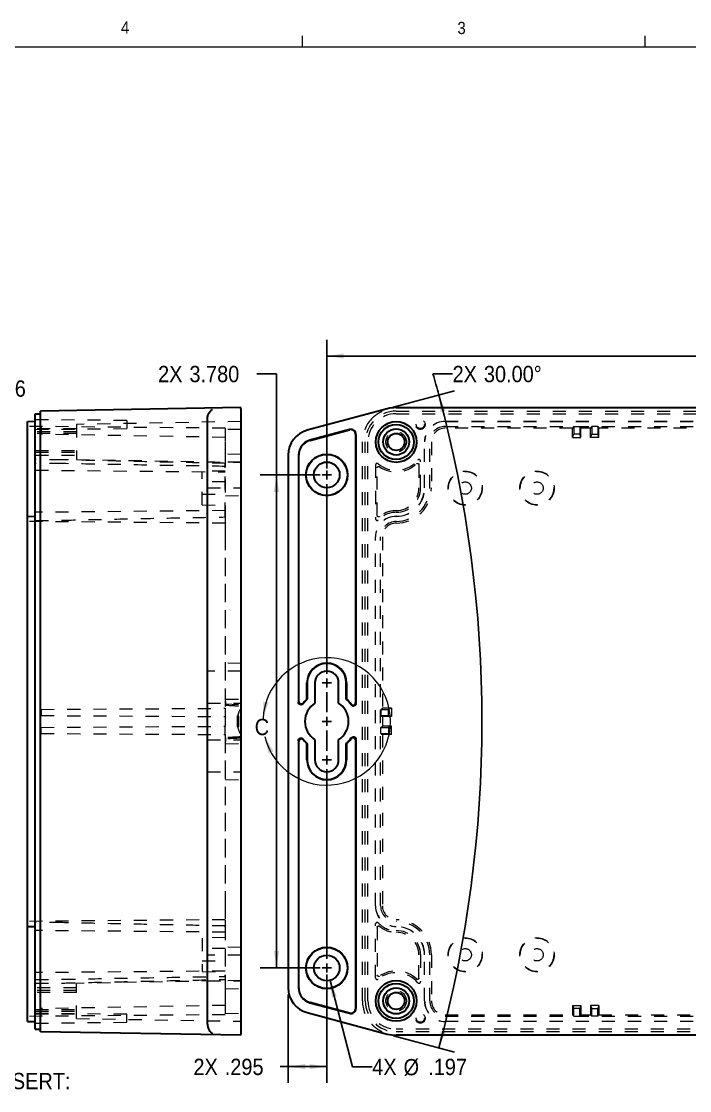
# Model space of a CAD drawing. Header units: inches. Extents: x 0.3 to 21.8, y 0.2 to 16.9.
# Drawn here: x 11.49 to 16.61, y 8.66 to 16.86 of the extents above; entities that cross this region are included whole.
import ezdxf

# ---------------------------------------------------------------- set-up
doc = ezdxf.new("R2010")
doc.units = ezdxf.units.IN
doc.header["$MEASUREMENT"] = 0
doc.linetypes.add('SLD-Dashed', pattern=[0.075, 0.05, -0.025])
doc.linetypes.add('SLD-Solid', pattern=[0])
doc.layers.add('SLD-0', color=7, linetype='SLD-Solid')
doc.styles.add('SLDTEXTSTYLE1', font='GOTHIC.TTF', dxfattribs={"width": 0.913})
doc.dimstyles.new('SLDDIMSTYLE0', dxfattribs={"dimtxt": 0.125, "dimasz": 0.13, "dimexe": 0, "dimexo": 0.0625, "dimgap": 0.03125, "dimtad": 0, "dimtih": 1, "dimtoh": 1, "dimdec": 3, "dimrnd": 1e-09, "dimzin": 12, "dimdsep": 46, "dimtxsty": 'SLDTEXTSTYLE1', "dimsah": 1, "dimcen": 0.09, "dimadec": 0, "dimazin": 3, "dimtfac": 1, "dimtdec": 3, "dimtofl": 0, "dimtmove": 0, "dimatfit": 3, "dimfxl": 0, "dimfrac": 2, "dimtolj": 1, "dimtzin": 12, "dimarcsym": 0})
doc.dimstyles.new('SLDDIMSTYLE1', dxfattribs={"dimtxt": 0.125, "dimasz": 0.13, "dimexe": 0, "dimexo": 0.0625, "dimgap": 0.03125, "dimtad": 0, "dimtih": 1, "dimtoh": 1, "dimdec": 3, "dimrnd": 1e-09, "dimzin": 12, "dimdsep": 46, "dimtxsty": 'SLDTEXTSTYLE1', "dimsah": 1, "dimcen": 0, "dimadec": 0, "dimazin": 3, "dimtfac": 1, "dimtdec": 3, "dimtofl": 0, "dimtmove": 0, "dimatfit": 3, "dimfxl": 0, "dimfrac": 2, "dimtolj": 1, "dimtzin": 12, "dimarcsym": 0})
doc.dimstyles.new('SLDDIMSTYLE10', dxfattribs={"dimtxt": 0.125, "dimasz": 0.13, "dimexe": 0, "dimexo": 0.0625, "dimgap": 0.03125, "dimtad": 0, "dimtih": 1, "dimtoh": 1, "dimdec": 4, "dimzin": 4, "dimdsep": 46, "dimtxsty": 'SLDTEXTSTYLE1', "dimsah": 1, "dimcen": 0.09, "dimazin": 1, "dimtfac": 1, "dimtofl": 0, "dimtmove": 0, "dimatfit": 3, "dimfxl": 0, "dimfrac": 2, "dimtolj": 1, "dimtzin": 12, "dimarcsym": 0})
doc.dimstyles.new('SLDDIMSTYLE11', dxfattribs={"dimtxt": 0.125, "dimasz": 0.13, "dimexe": 0, "dimexo": 0.0625, "dimgap": 0.03125, "dimtad": 0, "dimtih": 1, "dimtoh": 1, "dimdec": 3, "dimrnd": 1e-09, "dimzin": 12, "dimdsep": 46, "dimtxsty": 'SLDTEXTSTYLE1', "dimsah": 1, "dimcen": 0, "dimadec": 0, "dimazin": 3, "dimtfac": 1, "dimtdec": 3, "dimtofl": 0, "dimtmove": 0, "dimatfit": 3, "dimfxl": 0, "dimfrac": 2, "dimtolj": 1, "dimtzin": 12, "dimarcsym": 0})
doc.dimstyles.new('SLDDIMSTYLE3', dxfattribs={"dimtxt": 0.125, "dimasz": 0.13, "dimexe": 0, "dimexo": 0.0625, "dimgap": 0.03125, "dimtad": 0, "dimtih": 1, "dimtoh": 1, "dimdec": 3, "dimrnd": 1e-09, "dimzin": 4, "dimdsep": 46, "dimtxsty": 'SLDTEXTSTYLE1', "dimsah": 1, "dimcen": 0.09, "dimadec": 0, "dimazin": 1, "dimtfac": 1, "dimtdec": 3, "dimtofl": 0, "dimtmove": 0, "dimatfit": 3, "dimfxl": 0, "dimfrac": 2, "dimtolj": 1, "dimtzin": 12, "dimarcsym": 0})
doc.dimstyles.new('SLDDIMSTYLE6', dxfattribs={"dimtxt": 0.125, "dimasz": 0.13, "dimexe": 0, "dimexo": 0.0625, "dimgap": 0.03125, "dimtad": 0, "dimtih": 1, "dimtoh": 1, "dimdec": 0, "dimrnd": 1e-09, "dimzin": 12, "dimdsep": 46, "dimtxsty": 'SLDTEXTSTYLE1', "dimsah": 1, "dimcen": 0, "dimadec": 0, "dimazin": 3, "dimtfac": 1, "dimtdec": 3, "dimtofl": 0, "dimtmove": 0, "dimatfit": 3, "dimfxl": 0, "dimfrac": 2, "dimtolj": 1, "dimtzin": 12, "dimarcsym": 0})

# ---------------------------------------------------------------- blocks, each defined once
blk = doc.blocks.new('*D13')
at = {"layer": 'SLD-0'}
for p, q in [((9.9325, 13.7252), (10.6775, 14.0437)), ((10.6775, 14.0437), (10.8275, 14.0437)), ((9.7153, 13.6323), (9.9325, 13.7252))]:
    blk.add_line(p, q, dxfattribs=at)
blk.add_solid([(9.9325, 13.7252), (9.8051, 13.6925), (9.8208, 13.6557)], dxfattribs=at)
at = {"layer": 'SLD-0', "char_height": 0.125, "attachment_point": 1, "style": 'SLDTEXTSTYLE1'}
for s, insert in [('4X R', (10.89, 14.1042)), ('.236', (11.2311, 14.1042))]:
    blk.add_mtext(s, dxfattribs=dict(at, insert=insert))
blk = doc.blocks.new('*D20')
at = {"layer": 'SLD-0'}
for p, q in [((9.7491, 9.2923), (10.149, 8.6362)), ((10.149, 8.6362), (10.299, 8.6362))]:
    blk.add_line(p, q, dxfattribs=at)
blk.add_solid([(9.7491, 9.2923), (9.7997, 9.1709), (9.8339, 9.1917)], dxfattribs=at)
at = {"layer": 'SLD-0', "char_height": 0.125, "attachment_point": 1, "style": 'SLDTEXTSTYLE1'}
for s, insert in [('4X BRASS INSERT:', (10.4794, 8.7959)), ('M4X0.7', (10.424, 8.5976)), (' X ', (11.0479, 8.5976)), ('.315', (11.2417, 8.5976)), ('LG.', (11.5906, 8.5976))]:
    blk.add_mtext(s, dxfattribs=dict(at, insert=insert))
blk = doc.blocks.new('*D60')
at = {"layer": 'SLD-0'}
for p, q in [((14.6467, 14.1552), (14.7967, 14.1552)), ((14.345, 13.8993), (14.8126, 14.0246)), ((14.345, 9.0808), (14.8126, 8.9555))]:
    blk.add_line(p, q, dxfattribs=at)
for start, end in [(15, 16.00184), (345, 15)]:
    blk.add_arc((5.3534, 11.4901), 9.6679, start, end, dxfattribs=at)
for points in [[(14.6918, 13.9923), (14.7053, 13.8614), (14.744, 13.8715)], [(14.6918, 8.9878), (14.744, 9.1086), (14.7053, 9.1187)]]:
    blk.add_solid(points, dxfattribs=at)
at = {"layer": 'SLD-0', "char_height": 0.125, "attachment_point": 1, "style": 'SLDTEXTSTYLE1'}
for s, insert in [('2X ', (14.7967, 14.2156, 0.8209)), ('30.00°', (15.0368, 14.2156, 0.8209))]:
    blk.add_mtext(s, dxfattribs=dict(at, insert=insert))
blk = doc.blocks.new('*D61')
at = {"layer": 'SLD-0'}
for p, q in [((13.2984, 14.1552), (13.4484, 14.1552)), ((13.4484, 14.1552), (13.4484, 13.3798)), ((13.7832, 13.3798), (13.3234, 13.3798)), ((13.4484, 9.6003), (13.4484, 13.3798)), ((13.7832, 9.6003), (13.3234, 9.6003))]:
    blk.add_line(p, q, dxfattribs=at)
for points in [[(13.4484, 13.3798), (13.4284, 13.2498), (13.4684, 13.2498)], [(13.4484, 9.6003), (13.4684, 9.7303), (13.4284, 9.7303)]]:
    blk.add_solid(points, dxfattribs=at)
at = {"layer": 'SLD-0', "char_height": 0.125, "attachment_point": 1, "style": 'SLDTEXTSTYLE1'}
for s, insert in [('2X ', (12.5411, 14.2156, 0.8209)), ('3.780', (12.7812, 14.2156, 0.8209))]:
    blk.add_mtext(s, dxfattribs=dict(at, insert=insert))
blk = doc.blocks.new('*D62')
at = {"layer": 'SLD-0'}
for p, q in [((13.8332, 9.5503), (13.8332, 8.7193)), ((13.538, 9.3981), (13.538, 8.7193)), ((13.538, 8.8443), (13.4767, 8.8443)), ((13.8332, 8.8443), (13.538, 8.8443))]:
    blk.add_line(p, q, dxfattribs=at)
for points in [[(13.538, 8.8443), (13.668, 8.8243), (13.668, 8.8643)], [(13.8332, 8.8443), (13.7032, 8.8643), (13.7032, 8.8243)]]:
    blk.add_solid(points, dxfattribs=at)
at = {"layer": 'SLD-0', "char_height": 0.125, "attachment_point": 1, "style": 'SLDTEXTSTYLE1'}
for s, insert in [('2X ', (12.8118, 8.9047, 0.8209)), ('.295', (13.0519, 8.9047, 0.8209))]:
    blk.add_mtext(s, dxfattribs=dict(at, insert=insert))
blk = doc.blocks.new('*D63')
at = {"layer": 'SLD-0'}
for p, q in [((13.8582, 9.5051), (14.0314, 8.8434)), ((14.0314, 8.8434), (14.1814, 8.8434))]:
    blk.add_line(p, q, dxfattribs=at)
blk.add_solid([(13.8582, 9.5051), (13.8718, 9.3743), (13.9105, 9.3844)], dxfattribs=at)
at = {"layer": 'SLD-0', "char_height": 0.125, "attachment_point": 1, "style": 'SLDTEXTSTYLE1'}
for s, insert in [('4X ', (14.1814, 8.9045, 0.8209)), ('%%c', (14.4215, 8.9026, 0.8209)), ('.197', (14.6101, 8.9045, 0.8209))]:
    blk.add_mtext(s, dxfattribs=dict(at, insert=insert))
blk = doc.blocks.new('*D64')
at = {"layer": 'SLD-0'}
for p, q in [((13.8332, 13.4298), (13.8332, 14.4157)), ((21.1478, 13.4298), (21.1478, 14.4157)), ((13.8332, 14.2907), (17.2593, 14.2907)), ((21.1478, 14.2907), (17.7217, 14.2907))]:
    blk.add_line(p, q, dxfattribs=at)
for centre, start, end in [((17.4811, 14.278), 153.43495, 206.56505), ((17.4999, 14.278), 333.43495, 26.56505)]:
    blk.add_arc(centre, 0.2219, start, end, dxfattribs=at)
for points in [[(13.8332, 14.2907), (13.9632, 14.2707), (13.9632, 14.3107)], [(21.1478, 14.2907), (21.0178, 14.3107), (21.0178, 14.2707)]]:
    blk.add_solid(points, dxfattribs=at)
at = {"layer": 'SLD-0', "insert": (17.2827, 14.3384, -0.7146), "char_height": 0.125, "attachment_point": 1, "style": 'SLDTEXTSTYLE1'}
blk.add_mtext('7.315', dxfattribs=at)
blk = doc.blocks.new('SW_CENTERMARKSYMBOL_3')
at = {"layer": 'SLD-0', "color": 0}
for p, q in [((0, 3.7795), (-0.035, 3.7795)), ((0, 3.7795), (0, 3.8145)), ((0, 3.7795), (0, 3.7445)), ((0, 3.7795), (0.035, 3.7795)), ((0, 2.255), (0, 3.7095)), ((0, 2.185), (0, 2.22)), ((0, 2.185), (-0.035, 2.185)), ((0, 2.185), (0, 2.15)), ((0, 2.185), (0.035, 2.185)), ((0, 1.9598), (0, 2.115)), ((0, 1.8898), (-0.035, 1.8898)), ((0, 1.8898), (0, 1.9248)), ((0, 1.8898), (0, 1.8548)), ((0, 1.8898), (0.035, 1.8898)), ((0, 1.6645), (0, 1.8198)), ((0, 1.5945), (-0.035, 1.5945)), ((0, 1.5945), (0, 1.6295)), ((0, 1.5945), (0, 1.5595)), ((0, 1.5945), (0.035, 1.5945)), ((0, 0.07), (0, 1.5245)), ((0, 0), (-0.035, 0)), ((0, 0), (0, 0.035)), ((0, 0), (0, -0.035)), ((0, 0), (0.035, 0))]:
    blk.add_line(p, q, dxfattribs=at)

msp = doc.modelspace()

# ---------------------------------------------------------------- linework, layer by layer
at = {"color": 7, "linetype": 'SLD-Solid', "lineweight": 0}
for p, q in [((13.64788, 16.6606), (13.64788, 16.7454)), ((16.27288, 16.6606), (16.27288, 16.7454)), ((0.52288, 16.6606), (21.52288, 16.6606))]:
    msp.add_line(p, q, dxfattribs=at)
at = {"color": 7, "linetype": 'SLD-Solid', "lineweight": 30}
for p, q in [((13.17532, 13.89536), (11.63989, 13.86856)), ((11.63989, 13.63234), (11.63989, 13.86856)), ((13.17532, 13.8864), (13.17532, 13.89536)), ((13.17532, 13.8864), (13.17532, 13.7222)), ((14.29666, 13.8864), (13.68386, 13.7222)), ((14.36473, 13.89536), (20.61629, 13.89536)), ((11.54146, 13.79038), (11.60052, 13.7909)), ((11.54146, 13.63234), (11.54146, 13.79038)), ((11.60052, 13.63234), (11.60052, 13.84887)), ((11.60052, 13.84887), (11.63989, 13.84887)), ((12.91942, 13.68051), (12.91942, 13.8095)), ((13.17532, 13.7222), (13.17532, 13.53205)), ((14.00714, 13.7273), (13.70424, 13.64614)), ((13.70478, 13.64415), (14.00767, 13.72531)), ((14.05464, 13.68927), (14.05464, 11.63453)), ((14.0567, 11.62796), (14.0567, 13.68927)), ((11.54146, 13.27988), (11.54146, 13.63234)), ((11.60052, 9.34778), (11.60052, 13.63234)), ((11.63989, 9.34778), (11.63989, 13.63234)), ((12.91942, 13.53205), (12.91942, 13.68051)), ((12.91942, 9.44806), (12.91942, 13.53205)), ((13.17532, 13.53205), (13.17532, 9.44806)), ((13.53796, 13.53205), (13.53796, 9.44806)), ((13.6167, 13.53205), (13.6167, 11.63769)), ((13.61876, 11.64375), (13.61876, 13.53205)), ((11.54146, 13.06193), (11.54146, 13.27988)), ((11.54146, 13.06193), (11.60052, 13.06244)), ((11.54146, 12.90388), (11.54146, 13.06193)), ((11.54146, 10.07623), (11.54146, 12.90388)), ((13.68157, 11.66088), (13.68157, 11.78533)), ((13.68363, 11.78533), (13.68363, 11.65995)), ((13.74269, 11.78533), (13.74269, 11.63076)), ((13.92379, 11.63076), (13.92379, 11.78533)), ((13.98284, 11.65995), (13.98284, 11.78533)), ((13.9849, 11.78533), (13.9849, 11.66088)), ((13.68157, 11.66088), (13.68363, 11.65995)), ((13.9849, 11.66088), (13.98284, 11.65995)), ((13.6167, 11.34243), (13.6167, 9.44806)), ((13.61876, 9.44806), (13.61876, 11.33637)), ((13.68157, 11.31923), (13.68363, 11.32016)), ((13.68157, 11.19478), (13.68157, 11.31923)), ((13.68363, 11.32016), (13.68363, 11.19478)), ((13.74269, 11.34935), (13.74269, 11.19478)), ((13.92379, 11.19478), (13.92379, 11.34935)), ((13.98284, 11.19478), (13.98284, 11.32016)), ((13.9849, 11.31923), (13.98284, 11.32016)), ((13.9849, 11.31923), (13.9849, 11.19478)), ((14.05464, 11.34558), (14.05464, 9.29084)), ((14.0567, 9.29084), (14.0567, 11.35215)), ((11.54146, 9.91818), (11.54146, 10.07623)), ((11.54146, 9.91818), (11.60052, 9.91767)), ((11.54146, 9.70023), (11.54146, 9.91818)), ((11.54146, 9.34778), (11.54146, 9.70023)), ((12.91942, 9.2996), (12.91942, 9.44806)), ((13.17532, 9.44806), (13.17532, 9.25792)), ((11.54146, 9.18973), (11.54146, 9.34778)), ((11.60052, 9.13124), (11.60052, 9.34778)), ((11.63989, 9.11156), (11.63989, 9.34778)), ((12.91942, 9.17062), (12.91942, 9.2996)), ((13.70424, 9.33397), (14.00714, 9.25281)), ((14.00767, 9.2548), (13.70478, 9.33596)), ((11.54146, 9.18973), (11.60052, 9.18921)), ((13.17532, 9.25792), (13.17532, 9.09372)), ((13.68386, 9.25792), (14.29666, 9.09372)), ((11.60052, 9.13124), (11.63989, 9.13124)), ((13.17532, 9.08476), (11.63989, 9.11156)), ((13.17532, 9.08476), (13.17532, 9.09372)), ((20.61629, 9.08476), (14.36473, 9.08476))]:
    msp.add_line(p, q, dxfattribs=at)
at = {"color": 7, "linetype": 'SLD-Dashed', "lineweight": 0}
for p, q in [((14.36473, 13.86856), (20.61629, 13.86856)), ((12.30052, 13.79645), (11.60052, 13.80256)), ((13.17532, 13.78884), (11.91552, 13.76685)), ((12.30052, 13.79645), (12.30052, 13.73467)), ((14.36473, 13.84887), (20.61629, 13.84887)), ((14.74073, 13.7909), (20.24029, 13.7909)), ((14.74073, 13.79038), (20.24029, 13.79038)), ((13.05532, 13.7382), (11.54146, 13.75142)), ((11.60052, 13.72856), (12.30052, 13.73467)), ((11.91552, 13.73234), (11.60052, 13.73234)), ((11.91552, 13.73234), (11.60052, 13.73234)), ((11.91552, 13.71108), (11.60052, 13.71108)), ((11.91552, 13.6973), (11.60052, 13.6973)), ((11.6458, 13.7505), (11.6458, 13.69145)), ((13.05532, 13.66685), (11.6458, 13.69145)), ((11.91552, 13.76685), (11.91552, 13.49783)), ((13.05532, 13.7382), (13.05532, 13.63234)), ((13.17532, 13.72864), (13.05721, 13.72658)), ((13.05721, 13.72531), (13.05721, 13.72658)), ((13.05721, 13.64415), (13.05721, 13.72531)), ((14.74073, 13.75142), (20.24029, 13.75142)), ((15.71665, 13.7382), (14.74073, 13.7382)), ((15.72476, 13.7505), (15.71665, 13.7382)), ((15.71665, 13.66685), (15.71665, 13.7382)), ((15.71665, 13.66685), (15.72476, 13.69145)), ((15.72476, 13.7505), (15.72476, 13.69145)), ((15.72476, 13.7505), (15.77201, 13.7505)), ((15.77201, 13.69145), (15.72476, 13.69145)), ((15.77201, 13.7505), (15.78013, 13.7382)), ((15.77201, 13.7505), (15.77201, 13.69145)), ((15.78013, 13.66685), (15.77201, 13.69145)), ((15.85444, 13.7382), (15.78013, 13.7382)), ((15.78013, 13.66685), (15.78013, 13.7382)), ((15.86256, 13.7505), (15.85444, 13.7382)), ((15.85444, 13.66685), (15.85444, 13.7382)), ((15.85444, 13.66685), (15.86256, 13.69145)), ((15.86256, 13.7505), (15.86256, 13.69145)), ((15.9098, 13.7505), (15.86256, 13.7505)), ((15.86256, 13.69145), (15.9098, 13.69145)), ((15.9098, 13.7505), (15.91792, 13.7382)), ((15.9098, 13.7505), (15.9098, 13.69145)), ((15.91792, 13.66685), (15.9098, 13.69145)), ((17.38987, 13.7382), (15.91792, 13.7382)), ((15.91792, 13.66685), (15.91792, 13.7382)), ((13.05532, 13.63234), (13.05532, 13.46844)), ((13.05721, 13.53205), (13.05721, 13.64415)), ((14.10618, 9.34778), (14.10618, 13.63234)), ((14.12851, 9.34778), (14.12851, 13.63234)), ((14.1482, 9.34778), (14.1482, 13.63234)), ((14.58217, 13.27988), (14.58217, 13.63234)), ((14.58268, 13.27988), (14.58268, 13.63234)), ((14.62165, 13.27988), (14.62165, 13.63234)), ((14.63486, 13.63234), (14.63486, 13.27988)), ((15.71665, 13.66685), (15.78013, 13.66685)), ((15.91792, 13.66685), (15.85444, 13.66685)), ((11.60052, 13.56738), (11.91552, 13.56738)), ((11.60052, 13.5536), (11.91552, 13.5536)), ((11.60052, 13.53234), (11.91552, 13.53234)), ((11.60052, 13.53234), (11.91552, 13.53234)), ((13.17532, 13.5373), (13.05721, 13.53936)), ((13.05721, 11.64375), (13.05721, 13.53205)), ((11.80816, 13.49561), (11.60052, 13.49742)), ((11.80814, 13.46649), (11.60052, 13.4683)), ((11.91552, 13.49783), (13.17532, 13.47584)), ((13.17532, 13.47825), (12.91942, 13.47825)), ((13.05532, 13.44486), (13.05532, 13.46552)), ((14.20725, 13.45649), (14.20725, 13.04242)), ((14.53882, 13.45824), (14.53882, 13.27988)), ((14.55151, 13.27988), (14.55151, 13.48561)), ((11.60052, 13.4158), (13.05532, 13.4031)), ((13.05532, 13.4096), (12.87832, 13.40651)), ((12.87832, 13.1506), (12.87832, 13.40651)), ((13.05532, 13.06741), (13.05532, 13.43469)), ((14.21995, 13.06741), (14.21995, 13.43469)), ((13.05532, 13.32606), (12.87832, 13.32606)), ((12.91942, 13.2814), (13.17532, 13.2814)), ((12.87832, 13.23106), (13.05532, 13.23106)), ((13.05721, 13.22028), (13.17532, 13.22234)), ((12.87832, 13.1506), (13.05532, 13.14751)), ((13.05532, 13.1058), (11.60052, 13.0931)), ((11.60052, 13.03061), (11.80815, 13.03242)), ((13.05532, 13.05694), (13.05532, 13.00975)), ((13.05532, 13.00975), (11.54146, 13.02296)), ((13.05532, 13.00975), (13.05532, 12.90388)), ((13.05532, 12.90388), (13.05532, 11.59069)), ((14.20617, 10.07623), (14.20617, 12.90388)), ((14.20668, 10.07623), (14.20668, 12.90388)), ((14.24565, 10.07623), (14.24565, 12.90388)), ((14.25886, 12.90388), (14.25886, 11.59069)), ((13.17532, 11.93494), (13.05721, 11.937)), ((13.17532, 11.87588), (12.91942, 11.87588)), ((13.05721, 11.66088), (13.17532, 11.65995)), ((11.6458, 11.58258), (13.05532, 11.59069)), ((11.6458, 11.58258), (11.6458, 11.53533)), ((12.91942, 11.63076), (13.17532, 11.63076)), ((13.05532, 11.59069), (13.05532, 11.52721)), ((13.05721, 11.62412), (13.17532, 11.61805)), ((13.05721, 11.62364), (13.05721, 11.62307)), ((14.24656, 11.58258), (14.25886, 11.59069)), ((14.24656, 11.58258), (14.24656, 11.53533)), ((14.24656, 11.58258), (14.30562, 11.58258)), ((14.33022, 11.59069), (14.25886, 11.59069)), ((14.33022, 11.59069), (14.30562, 11.58258)), ((14.30562, 11.53533), (14.30562, 11.58258)), ((14.33022, 11.59069), (14.33022, 11.52721)), ((11.6458, 11.53533), (13.05532, 11.52721)), ((13.05532, 11.52721), (13.05532, 11.4529)), ((13.15048, 11.44829), (13.15048, 11.53182)), ((13.16048, 11.53006), (13.15048, 11.53182)), ((13.16048, 11.45006), (13.16048, 11.53006)), ((14.24656, 11.53533), (14.25886, 11.52721)), ((14.24656, 11.53533), (14.30562, 11.53533)), ((14.33022, 11.52721), (14.25886, 11.52721)), ((14.25886, 11.52721), (14.25886, 11.4529)), ((14.33022, 11.52721), (14.30562, 11.53533)), ((11.6458, 11.44478), (13.05532, 11.4529)), ((11.6458, 11.39754), (11.6458, 11.44478)), ((11.6458, 11.39754), (13.05532, 11.38942)), ((13.05532, 11.38942), (13.05532, 11.4529)), ((13.15048, 11.44829), (13.16048, 11.45006)), ((14.24656, 11.44478), (14.25886, 11.4529)), ((14.24656, 11.39754), (14.24656, 11.44478)), ((14.24656, 11.44478), (14.30562, 11.44478)), ((14.24656, 11.39754), (14.25886, 11.38942)), ((14.24656, 11.39754), (14.30562, 11.39754)), ((14.33022, 11.4529), (14.25886, 11.4529)), ((14.33022, 11.4529), (14.30562, 11.44478)), ((14.30562, 11.44478), (14.30562, 11.39754)), ((14.33022, 11.38942), (14.30562, 11.39754)), ((14.33022, 11.38942), (14.33022, 11.4529)), ((12.91942, 11.34935), (13.17532, 11.34935)), ((13.05532, 11.38942), (13.05532, 10.07623)), ((13.05721, 11.35704), (13.05721, 11.35642)), ((13.05721, 9.44806), (13.05721, 11.33637)), ((13.05721, 11.31923), (13.17532, 11.32016)), ((14.33022, 11.38942), (14.25886, 11.38942)), ((14.25886, 11.38942), (14.25886, 10.07623)), ((12.91942, 11.10423), (13.17532, 11.10423)), ((13.05721, 11.04311), (13.17532, 11.04517)), ((13.05532, 10.07623), (13.05532, 9.97037)), ((13.05532, 9.97037), (11.54146, 9.95715)), ((11.80815, 9.94769), (11.60052, 9.9495)), ((13.05532, 9.97037), (13.05532, 9.9232)), ((14.20725, 9.52363), (14.20725, 9.93769)), ((13.05532, 9.87432), (11.60052, 9.88701)), ((13.05532, 9.91271), (13.05532, 9.54542)), ((14.21995, 9.91271), (14.21995, 9.54542)), ((13.05532, 9.8326), (12.87832, 9.82951)), ((12.87832, 9.82951), (12.87832, 9.5736)), ((13.17532, 9.75777), (13.05721, 9.75983)), ((13.05532, 9.74906), (12.87832, 9.74906)), ((13.17532, 9.69872), (12.91942, 9.69872)), ((14.53882, 9.52187), (14.53882, 9.70023)), ((14.55151, 9.70023), (14.55151, 9.4945)), ((14.58217, 9.34778), (14.58217, 9.70023)), ((14.58268, 9.34778), (14.58268, 9.70023)), ((14.62165, 9.34778), (14.62165, 9.70023)), ((14.63486, 9.70023), (14.63486, 9.34778)), ((12.87832, 9.65406), (13.05532, 9.65406)), ((13.05532, 9.57701), (11.60052, 9.56431)), ((11.60052, 9.51181), (11.80814, 9.51363)), ((12.87832, 9.5736), (13.05532, 9.57051)), ((13.05532, 9.53515), (13.05532, 9.51459)), ((13.05532, 9.51171), (13.05532, 9.34778)), ((11.60052, 9.48269), (11.80816, 9.4845)), ((11.91552, 9.44778), (11.60052, 9.44778)), ((11.91552, 9.44778), (11.60052, 9.44778)), ((11.91552, 9.42652), (11.60052, 9.42652)), ((13.17532, 9.50428), (11.91552, 9.48229)), ((11.91552, 9.21327), (11.91552, 9.48229)), ((12.91942, 9.50187), (13.17532, 9.50187)), ((13.05721, 9.33596), (13.05721, 9.44806)), ((13.05721, 9.44075), (13.17532, 9.44281)), ((11.91552, 9.41274), (11.60052, 9.41274)), ((13.05532, 9.34778), (13.05532, 9.24191)), ((11.60052, 9.28282), (11.91552, 9.28282)), ((11.60052, 9.26904), (11.91552, 9.26904)), ((13.05532, 9.31327), (11.6458, 9.28866)), ((11.6458, 9.22961), (11.6458, 9.28866)), ((13.05721, 9.2548), (13.05721, 9.33596)), ((15.71665, 9.31327), (15.71665, 9.24191)), ((15.71665, 9.31327), (15.72476, 9.28866)), ((15.71665, 9.31327), (15.78013, 9.31327)), ((15.77201, 9.28866), (15.72476, 9.28866)), ((15.72476, 9.22961), (15.72476, 9.28866)), ((15.78013, 9.31327), (15.77201, 9.28866)), ((15.77201, 9.22961), (15.77201, 9.28866)), ((15.78013, 9.31327), (15.78013, 9.24191)), ((15.91792, 9.31327), (15.85444, 9.31327)), ((15.85444, 9.31327), (15.86256, 9.28866)), ((15.85444, 9.31327), (15.85444, 9.24191)), ((15.86256, 9.22961), (15.86256, 9.28866)), ((15.86256, 9.28866), (15.9098, 9.28866)), ((15.91792, 9.31327), (15.9098, 9.28866)), ((15.9098, 9.22961), (15.9098, 9.28866)), ((15.91792, 9.31327), (15.91792, 9.24191)), ((13.05532, 9.24191), (11.54146, 9.2287)), ((12.30052, 9.24545), (11.60052, 9.25156)), ((11.60052, 9.24778), (11.91552, 9.24778)), ((11.60052, 9.24778), (11.91552, 9.24778)), ((11.60052, 9.17756), (12.30052, 9.18367)), ((11.91552, 9.21327), (13.17532, 9.19128)), ((12.30052, 9.18367), (12.30052, 9.24545)), ((13.05721, 9.2548), (13.05721, 9.25353)), ((13.05721, 9.25353), (13.17532, 9.25147)), ((14.74073, 9.24191), (15.71665, 9.24191)), ((20.24029, 9.2287), (14.74073, 9.2287)), ((20.24029, 9.18973), (14.74073, 9.18973)), ((20.24029, 9.18921), (14.74073, 9.18921)), ((15.72476, 9.22961), (15.71665, 9.24191)), ((15.72476, 9.22961), (15.77201, 9.22961)), ((15.77201, 9.22961), (15.78013, 9.24191)), ((15.78013, 9.24191), (15.85444, 9.24191)), ((15.86256, 9.22961), (15.85444, 9.24191)), ((15.9098, 9.22961), (15.86256, 9.22961)), ((15.9098, 9.22961), (15.91792, 9.24191)), ((15.91792, 9.24191), (17.38987, 9.24191)), ((20.61629, 9.13124), (14.36473, 9.13124)), ((20.61629, 9.11156), (14.36473, 9.11156))]:
    msp.add_line(p, q, dxfattribs=at)
at = {"color": 7, "linetype": 'SLD-Solid', "lineweight": 30}
for centre, radius in [((14.36473, 13.63234), 0.1565), ((14.36473, 13.63234), 0.13451), ((14.36473, 13.63234), 0.1), ((14.36473, 13.63234), 0.06496), ((13.83324, 13.37982), 0.15954), ((13.83324, 13.37982), 0.15748), ((13.83324, 13.37982), 0.09843), ((13.83324, 9.60029), 0.15954), ((13.83324, 9.60029), 0.15748), ((13.83324, 9.60029), 0.09843), ((14.36473, 9.34778), 0.1565), ((14.36473, 9.34778), 0.13451), ((14.36473, 9.34778), 0.1), ((14.36473, 9.34778), 0.06496)]:
    msp.add_circle(centre, radius, dxfattribs=at)
at = {"color": 7, "linetype": 'SLD-Dashed', "lineweight": 0}
for centre, radius in [((14.54971, 13.76556), 0.037), ((14.54971, 13.76556), 0.03089), ((14.36473, 13.63234), 0.07874), ((14.89351, 13.27856), 0.13104), ((14.89351, 13.27856), 0.12795), ((15.44351, 13.27856), 0.13104), ((15.44351, 13.27856), 0.12795), ((14.89351, 13.27856), 0.0475), ((15.44351, 13.27856), 0.0475), ((14.89351, 9.70156), 0.13104), ((14.89351, 9.70156), 0.12795), ((15.44351, 9.70156), 0.13104), ((15.44351, 9.70156), 0.12795), ((14.89351, 9.70156), 0.0475), ((15.44351, 9.70156), 0.0475), ((14.36473, 9.34778), 0.07874), ((14.54971, 9.21456), 0.037), ((14.54971, 9.21456), 0.03089)]:
    msp.add_circle(centre, radius, dxfattribs=at)
for centre, radius, start, end in [((14.36473, 13.63234), 0.23622, 90, 180), ((14.36473, 13.63234), 0.25855, 136.748624, 180), ((14.36473, 13.63234), 0.21654, 90, 180), ((14.74073, 13.63234), 0.15856, 90, 180), ((14.74073, 13.63234), 0.15805, 90, 180), ((14.74073, 13.63234), 0.11908, 90, 180), ((14.74073, 13.63234), 0.10587, 90, 180), ((14.21906, 13.45649), 0.01181, 50.362286, 180), ((14.36473, 13.63234), 0.21654, 230.362286, 320.017557), ((14.36473, 13.63234), 0.22923, 235.708128, 313.304961), ((14.5397, 13.48561), 0.01181, 0, 140.017557), ((14.36473, 13.27988), 0.27013, 270, 0), ((14.36473, 13.27988), 0.17408, 270, 0), ((14.36473, 13.27988), 0.18678, 270, 0), ((14.36473, 13.27988), 0.21744, 270, 0), ((14.36473, 13.27988), 0.21795, 270, 0), ((14.36473, 13.27988), 0.25692, 270, 0), ((14.36473, 12.90388), 0.15856, 90, 180), ((14.36473, 12.90388), 0.15805, 90, 180), ((14.21906, 13.04242), 0.01181, 180, 316.436356), ((14.36473, 12.90388), 0.18922, 90, 136.436356), ((14.36473, 12.90388), 0.20192, 90, 129.496388), ((14.36473, 12.90388), 0.11908, 90, 180), ((14.36473, 12.90388), 0.10587, 90, 180), ((13.33925, 11.49006), 0.19333, 147.982857, 167.524792), ((13.33925, 11.49006), 0.19333, 192.475208, 212.017143), ((14.36473, 10.07623), 0.15856, 180, 270), ((14.36473, 10.07623), 0.15805, 180, 270), ((14.36473, 10.07623), 0.11908, 180, 270), ((14.36473, 10.07623), 0.10587, 180, 270), ((14.21906, 9.93769), 0.01181, 43.563644, 180), ((14.36473, 10.07623), 0.18922, 223.563644, 270), ((14.36473, 10.07623), 0.20192, 230.503612, 270), ((14.36473, 9.70023), 0.27013, 0, 90), ((14.36473, 9.70023), 0.25692, 0, 90), ((14.36473, 9.70023), 0.21795, 0, 90), ((14.36473, 9.70023), 0.21744, 0, 90), ((14.36473, 9.70023), 0.18678, 0, 90), ((14.36473, 9.70023), 0.17408, 0, 90), ((14.21906, 9.52363), 0.01181, 180, 309.637714), ((14.36473, 9.34778), 0.21654, 39.982443, 129.637714), ((14.36473, 9.34778), 0.22923, 46.695039, 124.291872), ((14.5397, 9.4945), 0.01181, 219.982443, 0), ((14.36473, 9.34778), 0.25855, 180, 223.251376), ((14.36473, 9.34778), 0.23622, 180, 270), ((14.36473, 9.34778), 0.21654, 180, 270), ((14.74073, 9.34778), 0.15856, 180, 270), ((14.74073, 9.34778), 0.15805, 180, 270), ((14.74073, 9.34778), 0.11908, 180, 270), ((14.74073, 9.34778), 0.10587, 180, 270)]:
    msp.add_arc(centre, radius, start, end, dxfattribs=at)
at = {"color": 7, "linetype": 'SLD-Solid', "lineweight": 30}
for centre, radius, start, end in [((14.36473, 13.63234), 0.26302, 90, 105), ((13.73481, 13.53205), 0.19685, 105, 180), ((14.01733, 13.68927), 0.03937, 0, 105), ((14.01733, 13.68927), 0.03731, 0, 105), ((13.73481, 13.53205), 0.11811, 105, 180), ((13.73481, 13.53205), 0.11605, 105, 180), ((13.83324, 11.78533), 0.15167, 0, 180), ((13.83324, 11.78533), 0.14961, 0, 180), ((13.83324, 11.78533), 0.09055, 0, 180), ((13.83324, 11.49006), 0.22638, 131.366225, 143.132197), ((13.83324, 11.49006), 0.22844, 131.600302, 141.726755), ((13.83324, 11.49006), 0.22638, 34.087536, 48.633775), ((13.83324, 11.49006), 0.22844, 35.610697, 48.399698), ((13.83324, 11.49006), 0.16732, 122.763762, 237.236238), ((13.83324, 11.49006), 0.16732, 302.763762, 57.236238), ((13.83324, 11.49006), 0.22638, 216.867803, 228.633775), ((13.83324, 11.49006), 0.22844, 218.273245, 228.399698), ((13.83324, 11.49006), 0.22638, 311.366225, 325.912464), ((13.83324, 11.49006), 0.22844, 311.600302, 324.389303), ((13.83324, 11.19478), 0.15167, 180, 0), ((13.83324, 11.19478), 0.14961, 180, 0), ((13.83324, 11.19478), 0.09055, 180, 0), ((13.73481, 9.44806), 0.19685, 180, 255), ((13.73481, 9.44806), 0.11811, 180, 255), ((13.73481, 9.44806), 0.11605, 180, 255), ((14.01733, 9.29084), 0.03937, 255, 0), ((14.01733, 9.29084), 0.03731, 255, 360), ((14.36473, 9.34778), 0.26302, 255, 270)]:
    msp.add_arc(centre, radius, start, end, dxfattribs=at)
at = {"color": 7, "linetype": 'SLD-Solid', "lineweight": 0}
msp.add_arc((13.83324, 11.49006), 0.48824, 193.620986, 177.643257, dxfattribs=at)
at = {"color": 7, "linetype": 'SLD-Solid', "lineweight": 30}
for points, knots in [([(12.91942, 13.8095), (12.91942, 13.81868), (12.92101, 13.82703), (12.9258, 13.84231), (12.92907, 13.84924), (12.93638, 13.86139), (12.94046, 13.86667), (12.94689, 13.87351), (12.94909, 13.87561), (12.95356, 13.87945), (12.95585, 13.8812), (12.9581, 13.88273)], [0, 0, 0, 0, 0.25, 0.25, 0.5, 0.5, 0.75, 0.75, 0.875, 0.875, 1, 1, 1, 1]), ([(13.61876, 11.64375), (13.61876, 11.63965), (13.62005, 11.63565), (13.62475, 11.62903), (13.62816, 11.62647), (13.63579, 11.62382), (13.64008, 11.62371), (13.64783, 11.62598), (13.65136, 11.62834), (13.6539, 11.63155)], [0, 0, 0, 0, 0.25, 0.25, 0.5, 0.5, 0.75, 0.75, 1, 1, 1, 1]), ([(13.65213, 11.62588), (13.64965, 11.62257), (13.64618, 11.62012), (13.63835, 11.61766), (13.63405, 11.61771), (13.62629, 11.62028), (13.62281, 11.62285), (13.61804, 11.62946), (13.6167, 11.63355), (13.6167, 11.63769)], [0, 0, 0, 0, 0.25, 0.25, 0.5, 0.5, 0.75, 0.75, 1, 1, 1, 1]), ([(14.01896, 11.62307), (14.02139, 11.61968), (14.02484, 11.61715), (14.0327, 11.61453), (14.03703, 11.61451), (14.04489, 11.61703), (14.04843, 11.61959), (14.05328, 11.62624), (14.05464, 11.63036), (14.05464, 11.63453)], [0, 0, 0, 0, 0.25, 0.25, 0.5, 0.5, 0.75, 0.75, 1, 1, 1, 1]), ([(14.0567, 11.62796), (14.0567, 11.62375), (14.05534, 11.61964), (14.05037, 11.61289), (14.0468, 11.61036), (14.03882, 11.60791), (14.03442, 11.608), (14.02657, 11.61077), (14.02308, 11.61344), (14.02072, 11.61693)], [0, 0, 0, 0, 0.25, 0.25, 0.5, 0.5, 0.75, 0.75, 1, 1, 1, 1]), ([(13.6167, 11.34243), (13.6167, 11.34656), (13.61801, 11.3506), (13.6228, 11.35727), (13.62626, 11.35981), (13.63402, 11.3624), (13.63834, 11.36244), (13.64613, 11.36001), (13.64965, 11.35755), (13.65213, 11.35424)], [0, 0, 0, 0, 0.25, 0.25, 0.5, 0.5, 0.75, 0.75, 1, 1, 1, 1]), ([(13.6539, 11.34856), (13.65136, 11.35177), (13.64788, 11.35412), (13.64008, 11.35641), (13.63582, 11.3563), (13.62818, 11.35365), (13.62475, 11.35108), (13.62007, 11.3445), (13.61876, 11.34046), (13.61876, 11.33637)], [0, 0, 0, 0, 0.25, 0.25, 0.5, 0.5, 0.75, 0.75, 1, 1, 1, 1]), ([(14.05464, 11.34558), (14.05464, 11.34975), (14.05331, 11.35382), (14.04844, 11.36053), (14.04492, 11.36306), (14.03707, 11.3656), (14.03271, 11.36557), (14.02489, 11.36299), (14.02139, 11.36043), (14.01896, 11.35704)], [0, 0, 0, 0, 0.25, 0.25, 0.5, 0.5, 0.75, 0.75, 1, 1, 1, 1]), ([(14.02072, 11.36318), (14.02308, 11.36667), (14.02651, 11.36932), (14.03441, 11.37212), (14.03878, 11.37221), (14.04677, 11.36977), (14.05036, 11.36722), (14.05531, 11.36053), (14.0567, 11.35637), (14.0567, 11.35215)], [0, 0, 0, 0, 0.25, 0.25, 0.5, 0.5, 0.75, 0.75, 1, 1, 1, 1]), ([(12.91942, 9.17062), (12.91942, 9.16143), (12.92101, 9.15309), (12.9258, 9.13781), (12.92907, 9.13087), (12.93638, 9.11872), (12.94046, 9.11344), (12.94689, 9.1066), (12.94909, 9.1045), (12.95356, 9.10067), (12.95585, 9.09892), (12.9581, 9.09738)], [0, 0, 0, 0, 0.25, 0.25, 0.5, 0.5, 0.75, 0.75, 0.875, 0.875, 1, 1, 1, 1])]:
    msp.add_open_spline(points, degree=3, knots=knots, dxfattribs=at)
at = {"color": 7, "linetype": 'SLD-Dashed', "lineweight": 0}
for points, knots in [([(14.17641, 13.8095), (14.18505, 13.81868), (14.19412, 13.82703), (14.21318, 13.84231), (14.22321, 13.84924), (14.24357, 13.86139), (14.25399, 13.86667), (14.27004, 13.87351), (14.27546, 13.87561), (14.28645, 13.87945), (14.29206, 13.8812), (14.29764, 13.88273)], [0, 0, 0, 0, 0.25, 0.25, 0.5, 0.5, 0.75, 0.75, 0.875, 0.875, 1, 1, 1, 1]), ([(13.05533, 13.44471), (12.92713, 13.44683), (12.64718, 13.45146), (12.23145, 13.4587), (11.94392, 13.46398), (11.80814, 13.46647)], [0, 0, 0, 0, 0.3083506, 0.6733795, 1, 1, 1, 1]), ([(13.05533, 13.46825), (12.97918, 13.46978), (12.78758, 13.47362), (12.48908, 13.47994), (12.16641, 13.4871), (11.94229, 13.49224), (11.82507, 13.49512), (11.80816, 13.49553)], [0, 0, 0, 0, 0.1831444, 0.4608867, 0.7180094, 0.9593304, 1, 1, 1, 1]), ([(13.05532, 13.46552), (13.05532, 13.46619), (13.05532, 13.46754), (13.05532, 13.46833), (13.05532, 13.46817), (13.05532, 13.46814)], [0, 0, 0, 0, 0.446623, 0.8932492, 1, 1, 1, 1]), ([(13.05532, 13.43469), (13.05532, 13.43581), (13.05532, 13.43806), (13.05532, 13.44106), (13.05532, 13.4433), (13.05532, 13.44457), (13.05532, 13.44456), (13.05532, 13.44456)], [0, 0, 0, 0, 0.21476358, 0.42952825, 0.64426633, 0.85897713, 1, 1, 1, 1]), ([(14.21995, 13.43469), (14.21995, 13.43834), (14.22208, 13.44184), (14.22847, 13.44522), (14.23257, 13.44501), (14.23558, 13.44295)], [0, 0, 0, 0, 0.5, 0.5, 1, 1, 1, 1]), ([(14.52196, 13.46552), (14.52338, 13.46686), (14.52517, 13.46776), (14.52898, 13.46843), (14.53101, 13.46819), (14.53455, 13.46666), (14.5361, 13.46536), (14.53824, 13.46212), (14.53882, 13.4602), (14.53882, 13.45824)], [0, 0, 0, 0, 0.25, 0.25, 0.5, 0.5, 0.75, 0.75, 1, 1, 1, 1]), ([(11.80815, 13.03247), (11.89849, 13.03444), (12.10095, 13.03884), (12.42305, 13.04538), (12.74843, 13.05174), (12.9617, 13.05567), (13.05532, 13.0574)], [0, 0, 0, 0, 0.2173205, 0.4870188, 0.7747906, 1, 1, 1, 1]), ([(13.05532, 13.05743), (13.05532, 13.05752), (13.05532, 13.05771), (13.05532, 13.05937), (13.05532, 13.06187), (13.05532, 13.06471), (13.05532, 13.06662), (13.05532, 13.06741)], [0, 0, 0, 0, 0.2055917, 0.4202257, 0.6348487, 0.8494896, 1, 1, 1, 1]), ([(14.23631, 13.05969), (14.23484, 13.05848), (14.23305, 13.05772), (14.22933, 13.05725), (14.22738, 13.05756), (14.22399, 13.05916), (14.22252, 13.06044), (14.22049, 13.06365), (14.21995, 13.06551), (14.21995, 13.06741)], [0, 0, 0, 0, 0.25, 0.25, 0.5, 0.5, 0.75, 0.75, 1, 1, 1, 1]), ([(13.05721, 11.64375), (13.05721, 11.64264), (13.05721, 11.64042), (13.05721, 11.63719), (13.05721, 11.63415), (13.05721, 11.63137), (13.05721, 11.62896), (13.05721, 11.62696), (13.05721, 11.62543), (13.05721, 11.62446), (13.05721, 11.62403), (13.05721, 11.6241), (13.05721, 11.62411)], [0, 0, 0, 0, 0.1075543, 0.215108, 0.3226676, 0.4302265, 0.53768, 0.645133, 0.7524503, 0.8597675, 0.9670169, 1, 1, 1, 1]), ([(13.05721, 11.62307), (13.05721, 11.6222), (13.05721, 11.62046), (13.05721, 11.61834), (13.05721, 11.61665), (13.05721, 11.61549), (13.05721, 11.61489), (13.05721, 11.6149), (13.05721, 11.6149)], [0, 0, 0, 0, 0.1778882, 0.3557754, 0.5336736, 0.7115704, 0.8892692, 1, 1, 1, 1]), ([(13.05721, 11.61493), (13.0876, 11.6133), (13.12697, 11.61119), (13.16633, 11.6089), (13.17533, 11.60838)], [0, 0, 0, 0, 0.771607, 1, 1, 1, 1]), ([(13.17533, 11.37175), (13.15745, 11.37072), (13.11809, 11.36844), (13.07871, 11.36634), (13.05721, 11.36519)], [0, 0, 0, 0, 0.4540658, 1, 1, 1, 1]), ([(13.05721, 11.36522), (13.05721, 11.36521), (13.05721, 11.36521), (13.05721, 11.36455), (13.05721, 11.36337), (13.05721, 11.36165), (13.05721, 11.35955), (13.05721, 11.35786), (13.05721, 11.35704)], [0, 0, 0, 0, 0.1229182, 0.3002537, 0.4775905, 0.655135, 0.8326807, 1, 1, 1, 1]), ([(13.17532, 11.36205), (13.17386, 11.36197), (13.13449, 11.35985), (13.09512, 11.3579), (13.05721, 11.35601)], [0, 0, 0, 0, 0.0372833, 1, 1, 1, 1]), ([(13.05721, 11.35599), (13.05721, 11.356), (13.05721, 11.356), (13.05721, 11.35537), (13.05721, 11.35421), (13.05721, 11.35252), (13.05721, 11.35038), (13.05721, 11.34783), (13.05721, 11.34497), (13.05721, 11.34185), (13.05721, 11.33895), (13.05721, 11.3371), (13.05721, 11.33637)], [0, 0, 0, 0, 0.0699205, 0.1772395, 0.2845585, 0.3918095, 0.499061, 0.6063419, 0.7136236, 0.821019, 0.9284152, 1, 1, 1, 1]), ([(13.05533, 9.92272), (12.95378, 9.92459), (12.73161, 9.92869), (12.39753, 9.93524), (12.08335, 9.94165), (11.8898, 9.94587), (11.80815, 9.94765)], [0, 0, 0, 0, 0.2442504, 0.534396, 0.8036021, 1, 1, 1, 1]), ([(13.05532, 9.91271), (13.05532, 9.91383), (13.05532, 9.91608), (13.05532, 9.91908), (13.05532, 9.92132), (13.05532, 9.92259), (13.05532, 9.92258), (13.05532, 9.92258)], [0, 0, 0, 0, 0.21478133, 0.42956397, 0.64431457, 0.85902993, 1, 1, 1, 1]), ([(14.21995, 9.91271), (14.21995, 9.91461), (14.2205, 9.91647), (14.2225, 9.91964), (14.22398, 9.92095), (14.22737, 9.92255), (14.2293, 9.92286), (14.23306, 9.9224), (14.23484, 9.92163), (14.23631, 9.92042)], [0, 0, 0, 0, 0.25, 0.25, 0.5, 0.5, 0.75, 0.75, 1, 1, 1, 1]), ([(11.80814, 9.51361), (11.85445, 9.51448), (12.04689, 9.51811), (12.39415, 9.52424), (12.76357, 9.53063), (12.98686, 9.53427), (13.05532, 9.53539)], [0, 0, 0, 0, 0.1113973, 0.4629128, 0.8353159, 1, 1, 1, 1]), ([(11.80816, 9.48456), (11.85783, 9.48577), (12.00999, 9.48946), (12.27081, 9.49538), (12.59851, 9.50251), (12.86207, 9.50803), (13.01697, 9.51111), (13.05533, 9.51187)], [0, 0, 0, 0, 0.1194695, 0.3660334, 0.6274148, 0.9077299, 1, 1, 1, 1]), ([(13.05532, 9.53552), (13.05532, 9.53549), (13.05532, 9.53533), (13.05532, 9.53615), (13.05532, 9.53796), (13.05532, 9.5407), (13.05532, 9.54334), (13.05532, 9.54494), (13.05532, 9.54542)], [0, 0, 0, 0, 0.0481652, 0.2629546, 0.4777167, 0.6924728, 0.9072469, 1, 1, 1, 1]), ([(13.05532, 9.512), (13.05532, 9.51196), (13.05532, 9.51183), (13.05532, 9.51268), (13.05532, 9.51398), (13.05532, 9.51459)], [0, 0, 0, 0, 0.1533272, 0.5995386, 1, 1, 1, 1]), ([(14.23558, 9.53716), (14.23257, 9.53511), (14.22847, 9.53489), (14.22208, 9.53827), (14.21995, 9.54178), (14.21995, 9.54542)], [0, 0, 0, 0, 0.5, 0.5, 1, 1, 1, 1]), ([(14.53882, 9.52187), (14.53882, 9.51991), (14.53824, 9.51799), (14.53611, 9.51476), (14.53455, 9.51345), (14.53101, 9.51192), (14.529, 9.51168), (14.52517, 9.51236), (14.52338, 9.51325), (14.52196, 9.51459)], [0, 0, 0, 0, 0.25, 0.25, 0.5, 0.5, 0.75, 0.75, 1, 1, 1, 1]), ([(14.17641, 9.17062), (14.18505, 9.16143), (14.19412, 9.15309), (14.21318, 9.13781), (14.22321, 9.13087), (14.24357, 9.11872), (14.25399, 9.11344), (14.27004, 9.1066), (14.27546, 9.1045), (14.28645, 9.10067), (14.29206, 9.09892), (14.29764, 9.09738)], [0, 0, 0, 0, 0.25, 0.25, 0.5, 0.5, 0.75, 0.75, 0.875, 0.875, 1, 1, 1, 1])]:
    msp.add_open_spline(points, degree=3, knots=knots, dxfattribs=at)
at = {"color": 7, "linetype": 'SLD-Solid', "lineweight": 0}
for points in [[(13.34541, 11.51013), (13.38755, 11.63473), (13.34815, 11.64163)], [(13.35873, 11.37508), (13.38711, 11.24665), (13.4244, 11.26111)]]:
    msp.add_solid(points, dxfattribs=at)

# ---------------------------------------------------------------- block references
at = {"layer": 'SLD-0'}
msp.add_blockref('SW_CENTERMARKSYMBOL_3', (13.83324, 9.60029), dxfattribs=at)

# ---------------------------------------------------------------- texts
at = {"color": 7, "linetype": 'Continuous', "lineweight": 0, "char_height": 0.09375, "attachment_point": 1, "style": 'SLDTEXTSTYLE1'}
for s, insert in [('4', (12.25716, 16.8561)), ('3', (14.83413, 16.85254))]:
    msp.add_mtext(s, dxfattribs=dict(at, insert=insert))
at = {"color": 7, "linetype": 'SLD-Solid', "lineweight": 0, "insert": (13.28121, 11.51013), "char_height": 0.125, "attachment_point": 1, "style": 'SLDTEXTSTYLE1'}
msp.add_mtext('C', dxfattribs=at)

# ---------------------------------------------------------------- dimensions: what is measured, and where the dimension line sits
at = {"layer": 'SLD-0'}
for base, p1, p2, text, picture, middle in [((21.14779, 14.29069), (13.83324, 13.37982), (21.14779, 13.37982), '(<>)', '*D64', (17.49051, 14.29069)), ((13.83324, 8.84427), (13.53796, 9.44806), (13.83324, 9.60029), '2X <>', '*D62', (13.14426, 8.84427))]:
    dim = msp.add_linear_dim(base=base, p1=p1, p2=p2, text=text, dimstyle='SLDDIMSTYLE0', dxfattribs=at)
    dim.commit()
    dim.dimension.update_dxf_attribs({"geometry": picture, "text_midpoint": middle, "dimtype": 160})
dim = msp.add_linear_dim(base=(13.44837, 13.37982), p1=(13.83324, 9.60029), p2=(13.83324, 13.37982), angle=90, text='2X <>', dimstyle='SLDDIMSTYLE3', dxfattribs=at)
dim.commit()
dim.dimension.update_dxf_attribs({"geometry": '*D61', "text_midpoint": (13.44837, 14.15518), "dimtype": 160})
dim = msp.add_angular_dim_2l(base=(15.02125, 11.49006), line1=((14.29666, 9.09372), (13.68386, 9.25792)), line2=((14.29666, 13.8864), (13.68386, 13.7222)), text='2X <>', dimstyle='SLDDIMSTYLE10', dxfattribs=at)
dim.commit()
dim.dimension.update_dxf_attribs({"geometry": '*D60', "text_midpoint": (14.64665, 14.15518), "dimtype": 162})
dim = msp.add_radius_dim(center=(9.7153, 13.63234), mpoint=(9.93251, 13.72519), text='4X <>', dimstyle='SLDDIMSTYLE1', dxfattribs=at)
dim.commit()
dim.dimension.update_dxf_attribs({"geometry": '*D13', "text_midpoint": (11.22217, 14.04366), "dimtype": 164})
dim = msp.add_diameter_dim_2p(p1=(13.8083, 9.69551), p2=(13.85817, 9.50508), text='4X <>', dimstyle='SLDDIMSTYLE11', dxfattribs=at)
dim.commit()
dim.dimension.update_dxf_attribs({"geometry": '*D63', "text_midpoint": (14.60816, 8.84341), "dimtype": 163})
dim = msp.add_diameter_dim_2p(p1=(9.68149, 9.40324), p2=(9.74911, 9.29231), text='4X BRASS INSERT:\\PM4X0.7 X .315LG.\\P', dimstyle='SLDDIMSTYLE6', override={"dimpost": '<>'}, dxfattribs=at)
dim.commit()
dim.dimension.update_dxf_attribs({"geometry": '*D20', "text_midpoint": (11.04324, 8.63624), "dimtype": 163})

doc.saveas('drawing.dxf')
